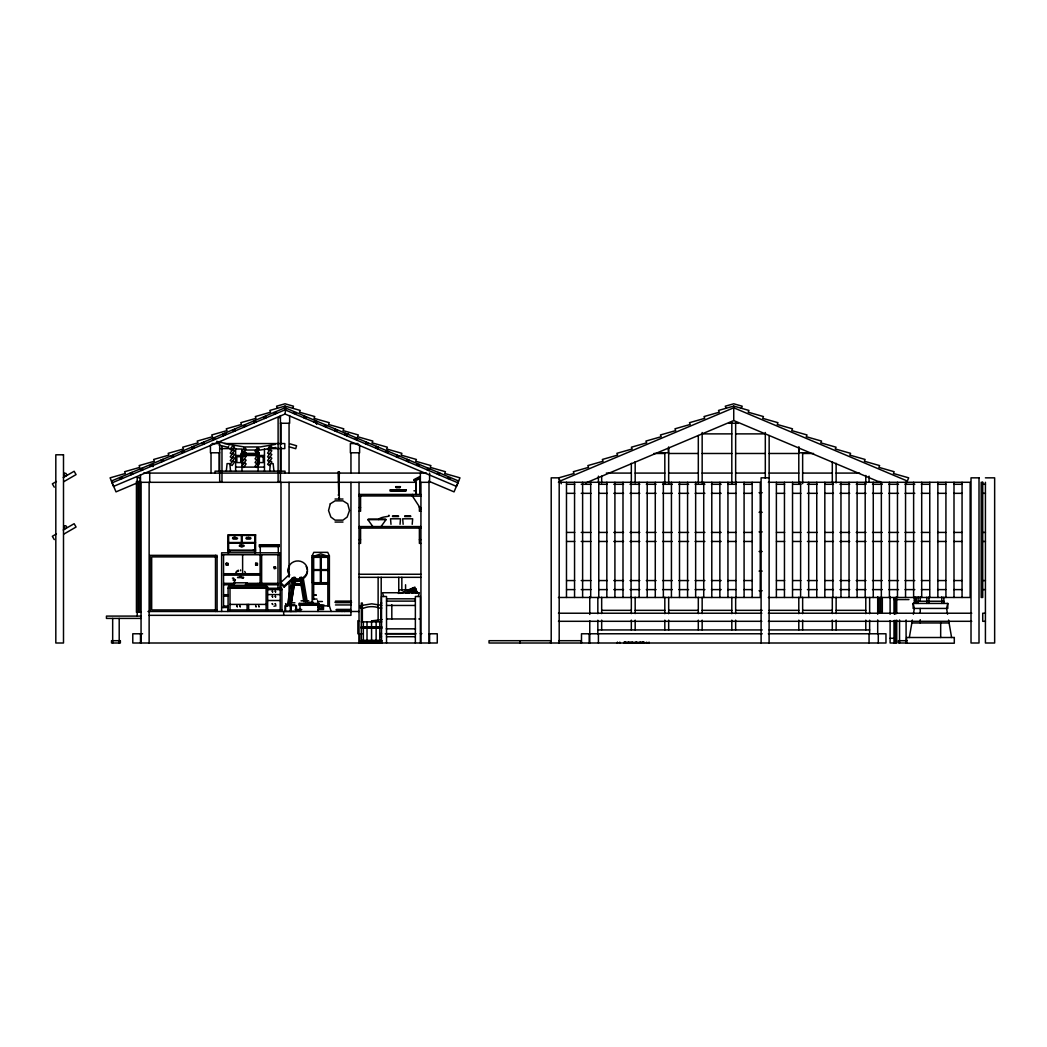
<?xml version="1.0" encoding="UTF-8"?>
<svg xmlns="http://www.w3.org/2000/svg" width="1047" height="1047" viewBox="0 0 1047 1047"><rect width="100%" height="100%" fill="white"/><g stroke="black" fill="none" stroke-linecap="round" stroke-linejoin="round"><path stroke-width="1.5" d="M284.195 587.118L284.195 585.967L292.99 577.748A9.645 9.004 0.2 0 0 307.308 571.505A9.645 9.004 0.2 0 0 296.131 561.074A9.645 9.004 0.2 0 0 289.456 574.45L280.661 582.669L280.661 583.82L284.195 587.118L292.99 578.899A9.645 9.004 0.2 0 0 307.452 571.099M289.456 574.45L289.456 575.601A9.645 9.004 0.2 0 1 289.456 566.597M292.99 578.899L292.99 577.748M294.992 579.318L293.526 579.109L293.304 580.535L294.77 580.758L294.966 579.501L293.526 578.899L289.037 605.218M305.698 601.999L301.85 579.096L300.293 579.122L300.515 580.758L301.981 580.535L301.34 577.342L299.874 577.564L303.787 601.776M226.309 471.163L227.081 463.612L229.803 463.612L230.576 471.163M269.668 471.163L270.427 463.612L273.162 463.612L273.921 471.163M398.763 487.562L398.855 486.659M289.548 605.258L290.071 601.331M290.516 599.028L293.945 577.342L295.398 577.564L291.249 603.87M291.014 604.865L294.142 584.802L301.143 585.352L294.142 584.802M294.364 583.362L300.921 583.912L294.364 583.912L294.77 580.758M293.513 579.292L293.945 577.342M294.966 579.501L295.398 577.564M287.205 606.239L292.048 578.088M909.333 637.505L912.343 620.06M913.35 614.236L914.358 608.425L913.141 603.425L947.784 603.425L947.784 608.425L913.141 608.425L913.141 603.425M228.586 446.65L228.429 447.409L219.072 445.093M228.9 445.145L229.057 444.399L244.357 446.951L260.114 446.951L275.492 444.386M947.784 603.425L946.567 608.425L947.574 614.236M388.869 515.242C391.761 516.943 380.598 516.145 378.556 519.561M399.745 487.562L399.98 486.659M400.046 524.298L400.504 518.802L390.531 518.802L390.989 524.298M412.204 524.298L412.662 518.802L402.676 518.802L403.134 524.298M234.24 582.171L235.431 579.528M418.224 596.502L419.376 592.733L382.495 592.733L383.66 596.502M284.287 408.094L285.033 409.861L458.023 482.863L456.531 486.41L285.033 414.036L285.779 408.094M292.623 408.265L293.5 406.21L285.033 403.789L276.565 406.21L277.429 408.265M293.526 413.447L294.272 411.68M295.306 414.193L296.052 412.426M303.8 417.779L304.546 416.012M305.567 418.525L306.326 416.758M314.074 422.111L314.82 420.344M315.841 422.87L316.587 421.09L316.6 424.297M324.348 426.456L325.094 424.676M326.114 427.202L326.86 425.422M334.621 430.788L335.367 429.021M336.388 431.534L337.134 429.767M344.895 435.12L345.641 433.353M346.662 435.866L347.408 434.099M355.155 439.452L355.901 437.685M356.935 440.198L357.681 438.431M365.429 443.784L366.175 442.017M367.209 444.543L367.955 442.763M375.703 448.129L376.449 446.349M377.47 448.875L378.216 447.095M385.977 452.461L386.723 450.694M387.743 453.207L388.489 451.44M396.25 456.793L396.996 455.026M398.017 457.539L398.763 455.772M406.524 461.125L407.27 459.358M408.291 461.871L409.037 460.104M416.785 465.457L417.544 463.69M418.564 466.203L419.31 464.436M427.058 469.802L427.804 468.022M428.838 470.548L429.584 468.768M437.332 474.134L438.078 472.354M439.112 474.88L439.858 473.113M447.606 478.466L448.352 476.699M449.372 479.212L450.118 477.445M741.328 408.265L742.192 406.21L733.738 403.789L725.27 406.21L726.134 408.265M906.192 483.74L908.678 477.838L893.405 473.48L894.151 471.713L878.878 467.355L879.624 465.588L864.364 461.23L865.11 459.463L849.837 455.105L850.583 453.325L835.31 448.967L836.069 447.2L820.796 442.842L821.542 441.075L806.269 436.717L807.015 434.95L791.754 430.592L792.5 428.812L777.227 424.454L777.973 422.687L762.7 418.329L763.446 416.562L748.186 412.204L748.932 410.437L733.738 406.092L718.53 410.437L719.276 412.204L704.016 416.562L704.762 418.329L689.489 422.687L690.235 424.454L674.962 428.812L675.721 430.592L660.448 434.95L661.194 436.717L645.92 441.075L646.666 442.842L631.406 447.2L632.152 448.967L616.879 453.325L617.625 455.105L602.352 459.463L603.098 461.23L587.838 465.588L588.584 467.355L573.311 471.713L574.057 473.48L558.797 477.838L561.284 483.74M312.15 602.771L312.15 555.8L313.812 552.345L327.724 552.345L329.386 555.8L329.386 605.86L331.14 611.487M285.622 603.569L285.923 604.485M381.043 526.562L386.029 519.639L385.453 519.116L368.439 519.116L367.863 519.639L372.85 526.562M322.267 608.111L320.853 609.066L319.427 608.111M234.109 578.729L233.023 580.051L234.672 580.666M241.36 535.527L241.425 543.197M242.079 542.542L242.079 534.821M315.134 555.8L320.762 553.876L326.389 555.8M238.389 570.209L236.465 571.413L235.523 573.573M56.433 481.489L52.35 483.845L54.274 487.182M63.252 477.563L74.141 471.268L76.065 474.592L63.802 481.672M56.433 533.931L52.35 536.286L54.274 539.611M63.252 529.991L74.141 523.709L76.065 527.034L63.802 534.114M414.206 480.377L419.782 477.524M419.782 478.558L414.625 481.201L413.827 479.644L419.782 476.594L419.782 494.433M400.176 593.387L414.874 587.118L417.452 593.178M405.608 593.06L415.437 588.859M405.621 593.23L415.659 588.951M408.094 592.641L416.222 589.173M415.986 589.736L408.251 593.034L407.139 590.416M408.317 593.191L415.908 589.958M412.269 593.086L416.693 591.385M415.646 592.288L417.256 591.607M415.345 592.785L417.033 592.17L415.437 593.021M416.012 593.152L417.622 592.458M111.427 481.031L285.033 407.78L458.625 481.031M285.033 409.861L112.029 482.863L113.521 486.41L285.033 414.036M139.932 481.764L116.008 491.868L110.092 477.838L125.352 473.48L124.606 471.713L139.879 467.355L139.133 465.588L154.406 461.23L153.647 459.463L168.92 455.105L168.174 453.325L183.447 448.967L182.702 447.2L197.962 442.842L197.216 441.075L212.489 436.717L211.743 434.95L227.016 430.592L226.27 428.812L241.53 424.454L240.784 422.687L256.057 418.329L255.311 416.562L270.584 412.204L269.825 410.437L285.033 406.092L300.227 410.437L299.481 412.204L314.754 416.562L313.995 418.329L329.268 422.687L328.522 424.454L343.796 428.812L343.05 430.592L358.31 434.95L357.564 436.717L372.837 441.075L372.091 442.842L387.364 447.2L386.618 448.967L401.878 453.325L401.132 455.105L416.405 459.463L415.659 461.23L430.932 465.588L430.173 467.355L445.446 471.713L444.7 473.48L459.973 477.838L454.058 491.868L428.629 481.136M560.132 481.031L733.738 407.78L907.33 481.031M585.653 483.02L733.738 420.541L881.81 483.02M236.792 571.767L238.624 570.995M245.679 573.573L244.736 571.413M241.242 577.263L243.009 578.284M338.142 472.118L339.372 472.118L338.757 495.179L338.142 472.118L339.372 472.118M338.142 495.009L339.372 495.009M273.934 606.213L276.028 605.82M275.963 447.422L260.376 450.027L244.095 450.027M299.874 577.564L300.227 579.109L301.693 578.899M300.293 579.318L301.85 579.645M300.397 580.562L301.863 580.339L305.253 602.143M232.395 578.166L233.599 577.996M382.063 619.549L371.554 620.897L373.085 620.897M285.635 603.844L285.739 604.315M381.828 608.058L379.93 608.189A22.497 22.497 0 0 0 363.531 608.189L360.39 607.967L360.39 605.676L371.724 603.818L381.828 605.362M890.107 638.277L894.452 638.277M915.916 597.471L915.641 602.535M914.397 597.876L915.916 597.876M914.397 598.989L915.916 598.976M914.397 600.363L915.916 600.363M280.413 417.57L278.109 417.57L278.109 481.463L280.413 481.463L280.413 415.567M280.413 423.263L289.639 423.263L289.639 415.567M729.118 423.263L738.344 423.263M223.076 433.877L226.204 433.877M345.418 433.877L348.533 433.877M702.157 433.877L731.814 433.877M735.648 433.877L765.305 433.877M211.978 443.562L219.674 443.562L219.674 481.463L221.977 481.463L221.977 446.807M224.555 443.562L284.797 443.562L284.797 448.6L269.223 448.6M358.074 443.562L350.379 443.562L350.379 452.788L359.605 452.788L359.605 445.093M219.674 448.6L235.955 448.6M219.674 452.788L210.447 452.788L210.447 445.093M659.152 452.788L668.379 452.788L668.379 448.024M808.31 452.788L799.083 452.788L799.083 447.305M256.502 453.377L240.902 453.377L240.902 454.463L259.185 454.463L259.185 453.377L258.112 453.377L258.112 449.019M653.891 453.482L664.819 453.482M668.667 453.482L698.31 453.482M702.157 453.482L731.814 453.482M735.648 453.482L765.305 453.482M769.152 453.482L798.796 453.482M802.643 453.482L813.571 453.482M235.627 455.484L264.459 455.484M149.708 465.706L152.967 465.706M235.627 467.106L264.459 467.106M143.557 473.087L426.509 473.087M606.357 473.087L631.328 473.087M635.176 473.087L664.819 473.087M668.667 473.087L698.31 473.087M702.157 473.087L731.814 473.087M735.648 473.087L765.305 473.087M769.152 473.087L798.796 473.087M802.643 473.087L832.3 473.087M836.134 473.087L859.548 473.087M769.1 477.838L761.104 477.838L761.104 643.002M985.423 477.838L994.65 477.838L994.65 643.002L985.423 643.002L985.423 482.287M140.285 481.541L136.437 481.541L136.437 612.259L141.057 612.259M878.472 481.541L880.017 481.541M416.039 482.314L140.481 482.314L140.481 474.618M558.404 482.287L760.24 482.287L760.24 597.471L558.404 597.471M768.315 482.287L970.137 482.287L970.137 597.471L768.315 597.471M415.947 482.68L416.326 494.433M566.584 484.29L574.724 484.29M581.229 484.29L590.992 484.29M599.133 484.29L607.273 484.29M613.778 484.29L623.541 484.29M630.045 484.29L639.809 484.29M646.313 484.29L656.076 484.29M662.594 484.29L672.357 484.29M678.862 484.29L688.625 484.29M695.129 484.29L704.893 484.29M711.41 484.29L721.174 484.29M727.678 484.29L735.819 484.29M743.946 484.29L752.086 484.29M776.494 484.29L784.635 484.29M792.762 484.29L800.903 484.29M807.407 484.29L817.17 484.29M825.311 484.29L833.438 484.29M839.956 484.29L849.719 484.29M856.224 484.29L865.987 484.29M872.491 484.29L882.255 484.29M888.772 484.29L898.535 484.29M905.04 484.29L914.803 484.29M921.308 484.29L929.448 484.29M937.589 484.29L945.716 484.29M953.856 484.29L961.997 484.29M982.727 484.29L985.423 484.29M395.609 486.659L400.504 486.659M395.91 487.562L400.203 487.562M391.67 490.572L404.43 490.572M413.958 490.821L415.96 490.821M759.062 492.692L762.19 492.692M566.584 493.333L574.724 493.333M581.229 493.333L590.992 493.333M599.133 493.333L607.273 493.333M613.778 493.333L623.541 493.333M630.045 493.333L639.809 493.333M646.313 493.333L656.076 493.333M662.594 493.333L672.357 493.333M678.862 493.333L688.625 493.333M695.129 493.333L704.893 493.333M711.41 493.333L721.174 493.333M727.678 493.333L735.819 493.333M743.946 493.333L752.086 493.333M776.494 493.333L784.635 493.333M792.762 493.333L800.903 493.333M807.407 493.333L817.17 493.333M825.311 493.333L833.438 493.333M839.956 493.333L849.719 493.333M856.224 493.333L865.987 493.333M872.491 493.333L882.255 493.333M888.772 493.333L898.535 493.333M905.04 493.333L914.803 493.333M921.308 493.333L929.448 493.333M937.589 493.333L945.716 493.333M953.856 493.333L961.997 493.333M982.727 493.333L985.423 493.333M359.029 494.42L420.933 494.433M359.029 495.951L412.78 495.951M412.466 494.433L412.466 496.134L420.933 496.134M335.053 499.026L342.984 499.026M359.029 507.559L360.574 507.559M419.389 507.559L420.933 507.559M359.029 511.237L360.574 511.237L360.574 495.951M420.933 511.237L419.389 511.237L419.389 506.643M759.062 512.297L762.19 512.297M392.507 515.949L398.527 515.949M404.666 515.949L410.673 515.949M392.507 516.551L398.527 516.551M404.666 516.551L410.673 516.551M367.863 519.639L386.029 519.639M335.053 522.06L342.984 522.06M359.029 526.562L420.933 526.562M359.029 528.094L420.933 528.094M759.062 531.902L762.19 531.902M566.584 532.426L574.724 532.426M581.229 532.426L590.992 532.426M599.133 532.426L607.273 532.426M613.778 532.426L623.541 532.426M630.045 532.426L639.809 532.426M646.313 532.426L656.076 532.426M662.594 532.426L672.357 532.426M678.862 532.426L688.625 532.426M695.129 532.426L704.893 532.426M711.41 532.426L721.174 532.426M727.678 532.426L735.819 532.426M743.946 532.426L752.086 532.426M776.494 532.426L784.635 532.426M792.762 532.426L800.903 532.426M807.407 532.426L817.17 532.426M825.311 532.426L833.438 532.426M839.956 532.426L849.719 532.426M856.224 532.426L865.987 532.426M872.491 532.426L882.255 532.426M888.772 532.426L898.535 532.426M905.04 532.426L914.803 532.426M921.308 532.426L929.448 532.426M937.589 532.426L945.716 532.426M953.856 532.426L961.997 532.426M982.727 532.426L985.423 532.426M255.586 552.816L255.586 534.755L227.906 534.755L227.906 552.816M228.626 542.542L228.626 535.462L254.879 535.397L254.879 542.477M254.879 537.15L255.52 534.755M359.029 539.702L360.574 539.702M419.389 539.702L420.933 539.702M254.879 540.723L254.879 544.885M566.584 541.469L574.724 541.469M581.229 541.469L590.992 541.469M599.133 541.469L607.273 541.469M613.778 541.469L623.541 541.469M630.045 541.469L639.809 541.469M646.313 541.469L656.076 541.469M662.594 541.469L672.357 541.469M678.862 541.469L688.625 541.469M695.129 541.469L704.893 541.469M711.41 541.469L721.174 541.469M727.678 541.469L735.819 541.469M743.946 541.469L752.086 541.469M776.494 541.469L784.635 541.469M792.762 541.469L800.903 541.469M807.407 541.469L817.17 541.469M825.311 541.469L833.438 541.469M839.956 541.469L849.719 541.469M856.224 541.469L865.987 541.469M872.491 541.469L882.255 541.469M888.772 541.469L898.535 541.469M905.04 541.469L914.803 541.469M921.308 541.469L929.448 541.469M937.589 541.469L945.716 541.469M953.856 541.469L961.997 541.469M982.727 541.469L985.423 541.469M227.984 542.542L255.52 542.477M228.626 550.225L228.626 543.197L254.879 543.131L254.879 550.159M359.029 543.367L360.574 543.367L360.574 528.094M420.933 543.367L419.389 543.367L419.389 528.094M254.879 548.406L254.879 552.554M228.691 550.081L255.52 550.159M227.984 550.225L230.379 550.866M228.691 552.816L228.626 550.866L254.814 550.944M759.062 551.507L762.19 551.507M221.624 554.74L279.902 554.74M312.15 555.8L329.386 555.8M217.095 556.899L151.671 556.899L151.671 609.943L217.095 609.943M312.15 557.331L312.844 557.331M313.681 557.331L327.855 557.331M313.681 569.62L320.369 569.62L320.369 557.331M327.855 569.62L321.154 569.62L321.154 557.331M313.681 570.406L320.369 570.406L320.369 582.695M327.855 570.406L321.154 570.406L321.154 582.695M759.062 571.112L762.19 571.112M223.548 573.73L260.114 573.73M359.029 574.253L420.933 574.253M223.548 575.156L260.114 575.156M240.273 576.426L240.928 576.426M239.985 576.832L241.216 576.832M237.787 577.25L243.414 577.25M359.029 577.329L420.933 577.329M237.512 577.63L243.689 577.63M294.665 580.522L302.099 581.072L293.186 581.072M566.584 580.562L574.724 580.562M581.229 580.562L590.992 580.562M599.133 580.562L607.273 580.562M613.778 580.562L623.541 580.562M630.045 580.562L639.809 580.562M646.313 580.562L656.076 580.562M662.594 580.562L672.357 580.562M678.862 580.562L688.625 580.562M695.129 580.562L704.893 580.562M711.41 580.562L721.174 580.562M727.678 580.562L735.819 580.562M743.946 580.562L752.086 580.562M776.494 580.562L784.635 580.562M792.762 580.562L800.903 580.562M807.407 580.562L817.17 580.562M825.311 580.562L833.438 580.562M839.956 580.562L849.719 580.562M856.224 580.562L865.987 580.562M872.491 580.562L882.255 580.562M888.772 580.562L898.535 580.562M905.04 580.562L914.803 580.562M921.308 580.562L929.448 580.562M937.589 580.562L945.716 580.562M953.856 580.562L961.997 580.562M982.727 580.562L985.423 580.562M234.07 582.799L247.131 582.799M312.15 582.695L312.844 582.695M313.681 582.695L327.855 582.695M223.548 583.349L234.777 583.349M245.953 583.349L277.978 583.349M257.209 583.65L258.308 583.65M257.012 584.004L258.517 584.004M313.681 584.213L327.855 584.213M257.012 584.475L258.517 584.475M223.548 584.776L234.436 584.776M245.325 584.776L277.978 584.776M257.209 584.893L258.308 584.893M228.089 588.27L281.905 588.27L281.905 609.943M267.652 589.644L281.905 589.644M566.584 589.605L574.724 589.605M581.229 589.605L590.992 589.605M599.133 589.605L607.273 589.605M613.778 589.605L623.541 589.605M630.045 589.605L639.809 589.605M646.313 589.605L656.076 589.605M662.594 589.605L672.357 589.605M678.862 589.605L688.625 589.605M695.129 589.605L704.893 589.605M711.41 589.605L721.174 589.605M727.678 589.605L735.819 589.605M743.946 589.605L752.086 589.605M776.494 589.605L784.635 589.605M792.762 589.605L800.903 589.605M807.407 589.605L817.17 589.605M825.311 589.605L833.438 589.605M839.956 589.605L849.719 589.605M856.224 589.605L865.987 589.605M872.491 589.605L882.255 589.605M888.772 589.605L898.535 589.605M905.04 589.605L914.803 589.605M921.308 589.605L929.448 589.605M937.589 589.605L945.716 589.605M953.856 589.605L961.997 589.605M982.727 589.605L985.423 589.605M398.737 589.867L410.424 589.867M759.062 590.73L762.19 590.73M397.716 592.641L404.05 592.641M267.652 594.565L280.216 594.565M223.548 594.722L228.364 594.722M314.035 594.958L316.05 594.958M313.917 595.154L316.168 595.154M223.548 596.149L228.377 596.149M386.526 598.819L415.358 598.819M313.105 599.054L316.979 599.054M894.007 599.578L908.94 599.578M267.652 600.507L280.216 600.507M301.039 600.821L308.734 600.821M335.472 601.109L351.242 601.109M386.526 601.122L415.358 601.122M918.088 601.227L943.871 601.227M319.099 601.515L322.424 601.515M335.472 601.868L351.242 601.868M308.917 602.313L313.485 602.313M335.079 602.261L351.635 602.261M335.472 602.64L351.242 602.64M291.603 602.797L294.901 602.797M381.828 603.033L380.794 603.033L380.794 621.879M230 604.407L266.108 604.407M286.629 604.904L294.901 604.904M323.968 604.996L299.664 604.944L299.664 603.412M335.472 604.944L351.242 604.944M319.008 605.546L322.515 605.546M386.526 605.454L415.358 605.454M318.406 605.86L329.386 605.86M223.548 606.095L228.377 606.095M318.118 606.985L323.51 606.985L323.51 609.485L318.118 609.485M221.624 607.509L228.351 607.509M295.189 609.498L301.719 609.498M336.506 609.406L350.208 609.406M336.113 609.799L350.614 609.799M336.506 610.179L350.208 610.179M601.672 610.336L631.328 610.336M635.176 610.336L664.819 610.336M668.667 610.336L698.31 610.336M702.157 610.336L731.814 610.336M735.648 610.336L762.19 610.336M769.152 610.336L798.796 610.336M802.643 610.336L832.3 610.336M836.134 610.336L865.79 610.336M296.039 610.938L300.855 610.938M147.98 611.487L359.029 611.487M877.7 612.259L882.32 612.259L882.32 597.549M558.457 613.228L761.85 613.228M768.354 613.228L971.76 613.228M985.423 613.228L982.727 613.228L982.727 621.303L985.423 621.303M149.132 615.335L350.954 615.335L350.954 482.314M141.057 616.094L106.454 616.094L106.454 618.411L141.057 618.411M386.579 618.96L415.646 618.96M418.813 618.96L420.357 618.96M359.029 620.714L357.878 620.714L357.878 633.775L362.223 633.775M558.457 621.303L761.85 621.303M768.354 621.303L971.76 621.303M361.32 621.879L381.828 621.879M911.845 622.965L949.079 622.965M361.516 626.8L381.632 626.8M361.32 627.009L381.828 627.009M360.796 627.533L380.218 627.533M361.32 628.043L381.828 628.043M361.516 628.252L381.632 628.252M386.199 628.841L415.476 628.841M597.837 629.941L762.19 629.941M769.152 629.941L869.638 629.941M381.527 633.631L379.982 633.631L379.982 636.707L381.527 636.707M386.526 633.631L415.358 633.631M420.357 633.631L421.889 633.631M142.562 633.775L132.786 633.775L132.786 643.002L437.266 643.002L437.266 633.775L429.008 633.775M385.191 633.775L416.012 633.775M762.229 633.775L581.491 633.775L581.491 643.002M768.328 633.775L885.971 633.775L885.971 643.002L489.041 643.002L489.041 640.699L550.552 640.699L550.552 643.002M386.526 636.707L415.358 636.707M361.516 640.437L381.632 640.437M361.32 640.633L381.828 640.633M558.64 640.699L581.307 640.699L581.307 643.002M907.239 640.699L898.405 640.699L898.405 643.002L907.239 643.002M360.796 641.157L380.218 641.157M363.505 641.562L379.629 641.562M361.32 641.772L381.828 641.772M361.516 641.876L381.632 641.876M360.796 642.282L380.218 642.282M624.248 642.361L644.193 642.361M361.32 642.806L381.828 643.002M624.732 642.832L643.709 642.832M293.592 578.899L295.058 579.109M293.422 580.339L294.888 580.562M216.664 441.324L229.057 444.399M289.967 443.836L296.576 445.747L295.725 448.705L289.43 446.886M270.034 449.516L271.801 450.733L267.587 456.845L269.341 458.062M269.301 450.576L267.548 449.359L270.021 445.786L271.775 446.99L267.561 453.102L269.328 454.319M270.061 453.259L271.814 454.477L267.6 460.588L269.367 461.792M270.074 457.002L271.84 458.22L267.626 464.318L269.393 465.535L271.854 461.949L270.1 460.745M257.51 451.453L259.276 452.67L255.062 458.782L256.816 459.986M256.777 452.513L255.023 451.296L257.483 447.71L259.25 448.927L255.036 455.039L256.803 456.256M257.536 455.196L259.29 456.413L255.075 462.512L256.842 463.729M257.549 458.939L259.316 460.143L255.102 466.255L256.855 467.472L259.329 463.886L257.575 462.669M244.317 451.453L246.071 452.67L241.857 458.782L243.624 459.986M243.585 452.513L241.818 451.296L244.291 447.71L246.058 448.927L241.844 455.039L243.598 456.256M244.331 455.196L246.097 456.413L241.883 462.512L243.65 463.729M232.709 449.516L234.476 450.733L230.261 456.845L232.028 458.062M244.357 458.939L246.11 460.143L241.909 466.255L243.663 467.472L246.137 463.886L244.37 462.669M231.989 450.576L230.222 449.359L232.696 445.786L234.449 446.99L230.248 453.102L232.002 454.319M232.735 453.259L234.502 454.477L230.288 460.588L232.041 461.792M232.761 457.002L234.515 458.22L230.301 464.318L232.068 465.535L234.541 461.949L232.774 460.745M280.661 582.669L284.195 585.967M412.466 496.134L420.933 509.13M413.343 587.773L415.528 592.89M412.714 588.034L414.625 592.497M410.581 588.951L412.4 593.217M275.78 411.68L276.526 413.447M274.013 412.426L274.759 414.193M265.506 416.012L266.252 417.779M263.739 416.758L264.485 418.525M255.232 420.344L255.978 422.111M253.466 421.09L254.212 422.87M244.972 424.676L245.718 426.456M243.192 425.422L243.938 427.202M234.698 429.021L235.444 430.788M232.918 429.767L233.664 431.534M224.424 433.353L225.17 435.12M222.645 434.099L223.404 435.866M214.151 437.685L214.897 439.452M212.384 438.431L213.13 440.198M203.877 442.017L204.623 443.784M202.11 442.763L202.856 444.543M193.603 446.349L194.349 448.129M191.837 447.095L192.583 448.875M183.33 450.694L184.076 452.461M181.563 451.44L182.309 453.207M173.069 455.026L173.815 456.793M171.289 455.772L172.035 457.539M162.795 459.358L163.541 461.125M161.016 460.104L161.762 461.871M152.522 463.69L153.268 465.457M150.755 464.436L151.501 466.203M142.248 468.022L142.994 469.802M140.481 468.768L141.227 470.548M131.974 472.354L132.72 474.134M130.208 473.113L130.954 474.88M121.701 476.699L122.447 478.466M119.934 477.445L120.68 479.212M396.119 486.659L396.355 487.562M301.34 577.342L301.863 580.339M948.582 620.06L951.592 637.505M303.237 578.088L307.543 603.661M397.258 486.659L397.35 487.562M317.621 600.494L317.778 602.064M915.916 596.908L915.916 601.672L914.411 601.672L914.397 596.908M914.685 600.415L914.685 602.535M962.062 482.287L962.062 597.471M954 482.287L954 597.471M945.925 482.287L945.925 597.471M943.871 597.209L943.871 603.425M941.777 596.882L941.777 603.425M940.677 622.965L940.677 637.505M937.85 482.287L937.85 597.471M929.775 482.287L929.775 597.471M928.911 596.882L928.911 603.425M926.817 597.209L926.817 603.425M921.7 482.287L921.7 597.471M920.248 608.425L920.248 613.267M920.248 619.732L920.248 622.965M920.169 596.685L920.169 601.227M918.088 596.685L918.088 603.425M916.23 603.425L916.23 602.535L914.096 602.535L914.096 603.425M913.625 482.287L913.625 597.471M906.087 619.994L906.087 643.002M905.55 482.287L905.55 597.471M899.556 619.994L899.556 643.002M897.475 482.287L897.475 597.471M896.729 598.858L896.729 613.568M896.729 620.112L896.729 643.002L890.107 643.002L890.107 620.57M896.206 597.026L896.206 599.578M895.643 597.798L895.643 613.961M895.643 620.4L895.722 643.002M894.452 598.02L894.452 614.131M894.452 620.57L894.452 643.002M894.295 597.824L894.295 613.961M894.295 620.413L894.295 643.002M890.107 596.541L890.107 614.262M889.413 482.287L889.413 597.471M881.338 482.287L881.338 597.471M880.776 597.549L880.776 612.259M880.017 597.549L880.017 612.259M878.472 597.549L878.472 612.259M878.289 633.775L878.289 643.002M877.7 596.764L877.7 614.236M877.7 619.942L877.7 633.775M873.263 482.287L873.263 597.471M869.638 597.497L869.638 613.712M869.638 620.204L869.638 633.775M869.062 476.163L869.062 482.314M869.062 633.775L869.062 643.002M865.79 475.456L865.79 483.596M865.79 597.261L865.79 613.673M865.79 620.138L865.79 629.941M865.188 482.287L865.188 597.471M857.113 482.287L857.113 597.471M849.038 482.287L849.038 597.471M840.963 482.287L840.963 597.471M836.134 463.284L836.134 482.889M836.134 597.261L836.134 613.594M836.134 620.138L836.134 629.941M832.902 482.287L832.902 597.471M832.3 461.648L832.3 482.889M832.3 597.261L832.3 613.594M832.3 620.138L832.3 629.941M824.827 482.287L824.827 597.471M816.752 482.287L816.752 597.471M808.677 482.287L808.677 597.471M802.643 452.788L802.643 483.662M802.643 597.261L802.643 613.686M802.643 620.138L802.643 629.941M800.602 482.287L800.602 597.471M798.796 446.938L798.796 483.583M798.796 597.261L798.796 613.673M798.796 620.138L798.796 629.941M792.527 482.287L792.527 597.471M784.452 482.287L784.452 597.471M776.377 482.287L776.377 597.471M769.152 435.5L769.1 643.002M765.305 432.503L765.305 478.191M752.165 482.287L752.165 597.471M744.09 482.287L744.09 597.471M736.015 482.287L736.015 597.471M735.648 422.438L735.648 483.478M735.648 597.261L735.648 613.66M735.648 620.138L735.648 629.941M733.738 406.092L733.738 420.541M731.814 422.438L731.814 483.478M731.814 597.261L731.814 613.66M731.814 620.138L731.814 629.941M727.94 482.287L727.94 597.471M719.865 482.287L719.865 597.471M711.79 482.287L711.79 597.471M703.728 482.287L703.728 597.471M702.157 432.516L702.157 483.099M702.157 597.261L702.157 613.621M702.157 620.138L702.157 629.941M698.31 435.5L698.31 483.099M698.31 597.261L698.31 613.621M698.31 620.138L698.31 629.941M695.653 482.287L695.653 597.471M687.578 482.287L687.578 597.471M679.503 482.287L679.503 597.471M671.428 482.287L671.428 597.471M668.667 446.938L668.667 483.793M668.667 597.261L668.667 613.699M668.667 620.138L668.667 629.941M664.819 452.788L664.819 483.662M664.819 597.261L664.819 613.686M664.819 620.138L664.819 629.941M663.353 482.287L663.353 597.471M655.278 482.287L655.278 597.471M649.153 642.321L649.153 643.002M648.918 642.321L648.918 643.002M647.203 482.287L647.203 597.471M646.941 642.321L646.941 643.002M646.3 642.321L646.3 643.002M643.709 641.89L643.709 643.002M642.766 641.89L642.766 643.002M642.649 642.321L642.649 643.002M641.693 642.321L641.693 643.002M640.136 641.89L640.136 643.002M639.141 482.287L639.141 597.471M636.929 642.321L636.929 643.002M636.327 641.89L636.327 643.002M635.791 642.321L635.791 643.002M635.176 461.648L635.176 482.889M635.176 597.261L635.176 613.594M635.176 620.138L635.176 629.941M632.1 641.89L632.1 643.002M631.328 463.284L631.328 482.889M631.328 597.261L631.328 613.594M631.328 620.138L631.328 629.941M631.066 482.287L631.066 597.471M630.634 642.321L630.634 643.002M629.496 642.321L629.496 643.002M628.305 641.89L628.305 643.002M625.674 641.89L625.674 643.002M624.732 641.89L624.732 643.002M623.763 642.321L623.763 643.002M622.991 482.287L622.991 597.471M620.112 642.321L620.112 643.002M619.471 642.321L619.471 643.002M617.494 642.321L617.494 643.002M617.272 642.321L617.272 643.002M614.916 482.287L614.916 597.471M606.841 482.287L606.841 597.471M601.672 476.202L601.672 482.889M601.672 597.235L601.672 613.594M601.672 620.125L601.672 629.941M598.766 482.287L598.766 597.471M598.413 476.163L598.413 482.314M598.413 633.775L598.413 643.002M597.837 597.497L597.837 613.712M597.837 620.204L597.837 633.775M590.691 482.287L590.691 597.471M589.762 596.685L589.762 614.432M589.762 620.701L589.762 643.002M589.186 633.775L589.186 643.002M582.616 482.287L582.616 597.471M574.554 482.287L574.554 597.471M566.479 482.287L566.479 597.471M559.19 643.002L559.19 477.838L551.206 477.838L551.206 643.002M519.796 640.699L519.796 643.002M429.584 473.087L429.584 482.314L420.357 482.314L420.357 473.087M429.584 633.775L429.584 643.002M429.008 482.314L429.008 643.002M420.933 482.314L420.933 643.002M420.357 643.002L420.357 596.502L415.358 596.502L415.358 643.002M415.947 481.528L415.947 494.433M405.569 584.75L405.569 589.893M404.901 489.878L404.901 490.951M404.43 489.878L404.43 490.951M401.839 577.329L401.839 590.233M400.7 489.878L400.7 490.951M398.763 577.329L398.763 593.453M395.413 489.878L395.413 490.951M391.67 489.878L391.67 490.951M391.814 604.721L391.814 618.96M391.212 489.878L391.212 490.951M386.526 643.002L386.526 596.502L381.527 596.502L381.527 643.002M381.2 577.329L381.2 620.884M379.799 621.879L379.799 643.002M378.124 577.329L378.124 620.884M376.135 621.879L376.135 643.002M371.567 621.879L371.567 643.002M367.013 621.879L367.013 643.002M363.348 621.879L363.348 643.002M362.354 621.879L362.354 603.033L361.32 603.033L361.32 643.002M359.605 633.775L359.605 643.002M359.029 452.788L359.029 473.087M359.029 482.314L359.029 643.002M350.954 452.788L350.954 473.087M339.333 499.026L339.333 496.553L338.718 499.026M327.855 555.8L327.855 605.86M318.38 603.412L318.38 604.944M318.026 605.258L318.026 611.487M313.681 555.8L313.681 599.669M312.451 557.331L312.451 582.695M300.018 605.258L300.018 611.487M296.419 611.487L296.419 605.637L285.111 605.637L285.111 611.487M295.961 605.637L295.961 611.409L285.582 611.409L285.582 605.637M291.223 597.34L291.223 611.487M290.307 597.34L290.307 611.487M289.064 423.263L289.064 473.087M289.064 482.314L289.064 577.146M289.064 582.053L289.064 604.944M285.033 406.092L285.033 407.78M285.033 473.087L285.033 471.163L215.054 471.163L215.054 473.087M283.685 611.487L283.685 615.335M282.14 611.487L282.14 609.943L227.853 609.943L227.853 611.487M280.989 423.263L280.989 444.15M280.989 447.37L280.989 471.477M280.989 482.314L280.989 588.597M280.216 589.644L280.216 609.943M279.902 588.898L279.902 552.816L221.624 552.816L221.624 611.487M278.633 546.586L278.633 545.055L259.931 545.055L259.931 546.586M278.28 546.364L278.28 552.816M277.978 554.74L277.978 589.042M267.652 609.943L267.652 586.883L228.089 586.883L228.089 609.943M266.488 588.27L266.488 585.338L229.241 585.338L229.241 588.27M266.108 588.27L266.108 609.943M264.459 449.019L264.459 471.163M261.645 554.74L261.645 583.349M260.284 546.364L260.284 552.816M260.114 554.74L260.114 583.349M258.112 454.463L258.112 471.163M254.814 552.816L254.879 550.801L253.125 550.159M248.636 604.407L248.636 609.943M247.092 604.407L247.092 609.943M242.616 554.74L242.616 573.73M241.975 453.377L241.975 449.019L235.627 449.019L235.627 471.163M241.975 454.463L241.975 471.163M240.601 569.895L240.601 570.733M230 588.27L230 609.943M223.548 554.74L223.548 607.509M219.098 452.788L219.098 471.53M217.095 611.487L217.095 555.355L150.127 555.355L150.127 611.487M215.486 555.355L215.486 611.487M211.023 452.788L211.023 473.087M152.967 463.494L152.967 466.7M149.708 473.087L149.708 482.314M149.132 482.314L149.132 643.002M141.057 482.314L141.057 643.002M140.481 633.775L140.481 643.002M140.285 612.259L140.285 477.694L137.209 477.694L137.209 481.541M138.754 481.541L138.754 612.259M137.982 481.541L137.982 612.259M137.209 612.259L137.209 616.094M119.201 618.411L119.201 643.002M112.67 618.411L112.67 643.002M342.003 611.487A1.963 1.963 0 0 1 344.712 611.487M306.156 566.597A9.645 9.004 0.2 0 1 307.308 569.542M330.289 503.829L328.549 510.53L330.852 517.035L335.053 520.137L342.984 520.137L347.185 517.035L349.489 510.53L347.748 503.829L342.984 500.846L335.053 500.846L330.289 503.829M273.843 567.173L274.275 568.783L275.898 568.351L275.466 566.741L273.843 567.173M226.217 563.325L226.217 565.144L228.024 565.144L228.024 563.325L226.217 563.325M226.401 563.522L226.401 564.948L227.84 564.948L227.84 563.522L226.401 563.522M255.638 563.325L255.638 565.144L257.444 565.144L257.444 563.325L255.638 563.325M255.821 563.522L255.821 564.948L257.248 564.948L257.248 563.522L255.821 563.522M64.391 473.349L63.618 474.684L64.391 476.005L65.935 476.005L66.694 474.684L65.935 473.349L64.391 473.349M64.391 525.79L63.618 527.112L64.391 528.447L65.935 528.447L66.694 527.112L65.935 525.79L64.391 525.79M233.259 537.464L232.526 538.276L233.259 539.087L236.858 539.087L237.604 538.276L235.065 537.137L233.259 537.464M246.647 537.464L245.901 538.276L246.647 539.087L250.233 539.087L250.979 538.276L250.233 537.464L246.647 537.464M239.959 545.134L239.213 545.945L241.752 547.097L244.291 545.945L243.545 545.134L239.959 545.134M234.881 537.451L235.235 538.289L234.881 537.451M248.27 537.451L248.61 538.289L248.27 537.451M241.582 545.121L241.922 545.958L241.582 545.121M274.72 567.409L275.021 568.115L274.72 567.409M236.897 605.938L237.237 606.75L236.897 605.938M239.868 605.938L240.208 606.75L239.868 605.938M255.717 605.938L256.057 606.75L255.717 605.938M272.272 591.097L272.613 591.908L272.272 591.097M258.688 605.938L259.028 606.75L258.688 605.938M275.256 591.097L275.583 591.908L275.256 591.097M272.272 596.175L272.613 596.986L272.272 596.175M275.256 596.175L275.583 596.986L275.256 596.175M272.272 603.622L272.613 604.433L272.272 603.622M275.256 603.622L275.583 604.433L275.256 603.622M63.501 454.791L55.818 454.791L55.818 643.002L63.501 643.002L63.501 454.791M240.745 456.714L236.858 456.714L236.858 462.578L240.745 462.578L240.745 456.714M263.229 456.714L259.342 456.714L259.342 462.578L263.229 462.578L263.229 456.714M979.01 477.838L971.014 477.838L971.014 643.002L979.01 643.002L979.01 477.838M982.727 482.287L981.196 482.287L981.196 597.471L982.727 597.471L982.727 482.287M406.131 489.878L389.981 489.878L389.981 490.951L406.131 490.951L406.131 489.878M279.274 544.741L259.29 544.741L259.29 546.586L279.274 546.586L279.274 544.741M319.021 603.412L299.023 603.412L299.023 605.258L319.021 605.258L319.021 603.412M954.301 637.505L906.623 637.505L906.623 643.211L954.301 643.211L954.301 637.505M120.366 640.699L111.519 640.699L111.519 643.002L120.366 643.002L120.366 640.699"/></g></svg>
